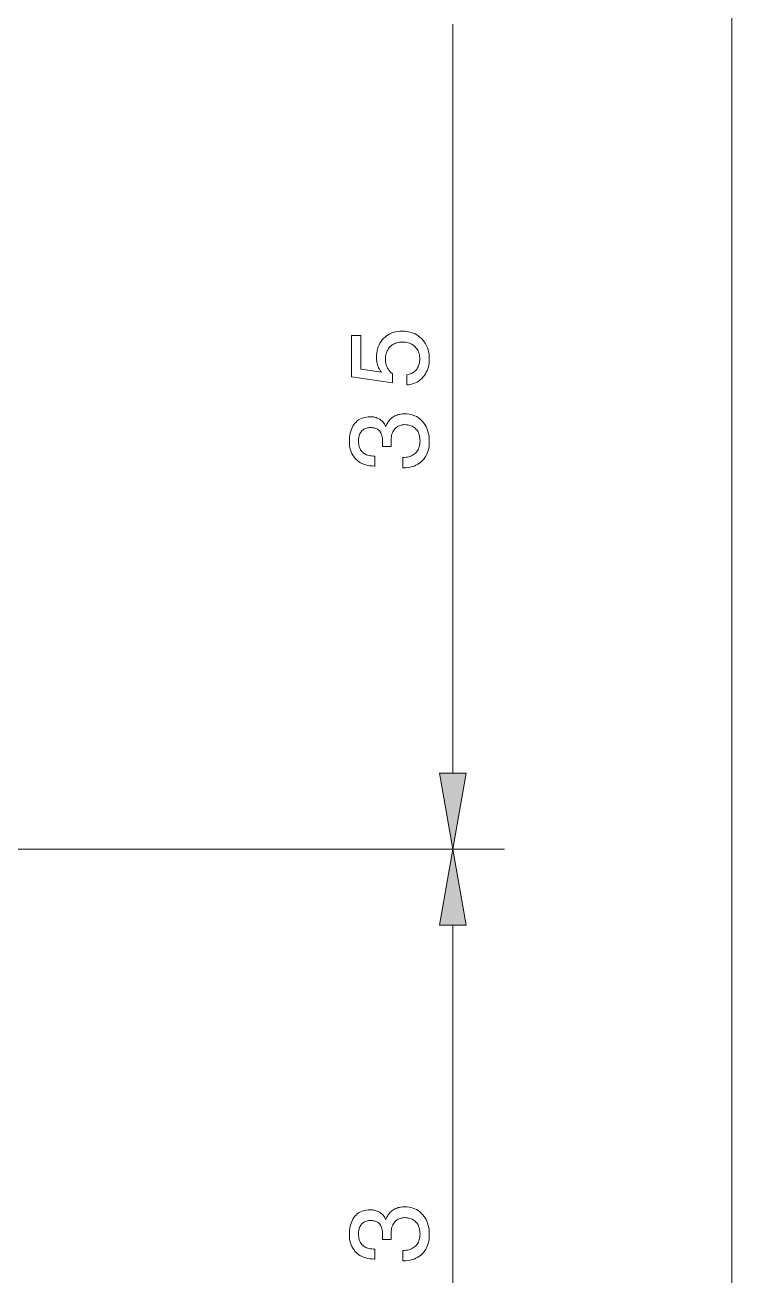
# Model space of a CAD drawing. Extents: x 0 to 297, y 0 to 420.
# Drawn here: x 194.45 to 221.91, y 162.77 to 211.33 of the extents above; entities that cross this region are included whole.
import ezdxf

# ---------------------------------------------------------------- set-up
doc = ezdxf.new("R2010")
doc.units = 0

msp = doc.modelspace()

# ---------------------------------------------------------------- linework, layer by layer
at = {"color": 7, "lineweight": 13}
for p, q in [((221.907, 141.27), (221.907, 344.361)), ((211.066, 182.27), (211.066, 211.361)), ((166.316, 179.315), (213.066, 179.315)), ((166.316, 179.315), (213.066, 179.315)), ((211.066, 149.27), (211.066, 176.361))]:
    msp.add_line(p, q, dxfattribs=at)
for points in [[(209.284, 197.344), (209.284, 197.744), (209.33, 197.753), (209.373, 197.763), (209.415, 197.777), (209.455, 197.793), (209.492, 197.811), (209.528, 197.832), (209.561, 197.855), (209.593, 197.88), (209.622, 197.909), (209.65, 197.939), (209.675, 197.972), (209.697, 198.006), (209.717, 198.043), (209.734, 198.081), (209.748, 198.12), (209.76, 198.162), (209.769, 198.205), (209.776, 198.25), (209.78, 198.297), (209.781, 198.345), (209.779, 198.404), (209.774, 198.461), (209.765, 198.515), (209.752, 198.567), (209.735, 198.617), (209.715, 198.664), (209.691, 198.709), (209.664, 198.752), (209.633, 198.792), (209.598, 198.83), (209.56, 198.865), (209.52, 198.896), (209.477, 198.923), (209.433, 198.947), (209.385, 198.968), (209.336, 198.984), (209.284, 198.997), (209.23, 199.006), (209.174, 199.012), (209.115, 199.013), (209.055, 199.012), (208.998, 199.006), (208.943, 198.997), (208.89, 198.984), (208.841, 198.968), (208.793, 198.948), (208.748, 198.925), (208.706, 198.897), (208.666, 198.867), (208.628, 198.832), (208.594, 198.795), (208.563, 198.755), (208.536, 198.712), (208.512, 198.667), (208.492, 198.62), (208.476, 198.57), (208.463, 198.517), (208.454, 198.462), (208.449, 198.405), (208.447, 198.345), (208.447, 198.31), (208.45, 198.276), (208.453, 198.243), (208.458, 198.21), (208.464, 198.178), (208.472, 198.146), (208.481, 198.115), (208.491, 198.085), (208.503, 198.055), (208.516, 198.026), (208.531, 197.997), (208.547, 197.969), (208.564, 197.942), (208.583, 197.916), (208.603, 197.89), (208.624, 197.866), (208.647, 197.842), (208.671, 197.818), (208.696, 197.796), (208.723, 197.774), (208.723, 197.43), (207.133, 197.666), (207.133, 199.268), (207.488, 199.268), (207.488, 197.955), (208.295, 197.835), (208.276, 197.857), (208.259, 197.879), (208.242, 197.903), (208.226, 197.927), (208.211, 197.952), (208.197, 197.978), (208.184, 198.005), (208.172, 198.032), (208.161, 198.06), (208.151, 198.089), (208.141, 198.118), (208.133, 198.149), (208.125, 198.179), (208.119, 198.21), (208.113, 198.242), (208.109, 198.274), (208.106, 198.307), (208.103, 198.34), (208.102, 198.374), (208.101, 198.408), (208.104, 198.499), (208.112, 198.586), (208.126, 198.669), (208.145, 198.749), (208.17, 198.825), (208.2, 198.897), (208.235, 198.966), (208.276, 199.032), (208.323, 199.093), (208.375, 199.151), (208.432, 199.205), (208.492, 199.253), (208.555, 199.295), (208.622, 199.332), (208.692, 199.363), (208.765, 199.388), (208.842, 199.408), (208.923, 199.422), (209.007, 199.43), (209.094, 199.433), (209.187, 199.43), (209.276, 199.421), (209.361, 199.406), (209.443, 199.385), (209.521, 199.358), (209.596, 199.326), (209.667, 199.287), (209.735, 199.242), (209.799, 199.191), (209.859, 199.135), (209.915, 199.073), (209.965, 199.008), (210.009, 198.939), (210.047, 198.867), (210.079, 198.791), (210.105, 198.712), (210.126, 198.629), (210.141, 198.542), (210.149, 198.452), (210.152, 198.358), (210.15, 198.274), (210.143, 198.194), (210.131, 198.116), (210.114, 198.042), (210.093, 197.97), (210.066, 197.901), (210.035, 197.835), (209.999, 197.772), (209.959, 197.712), (209.913, 197.655), (209.864, 197.601), (209.811, 197.553), (209.756, 197.509), (209.698, 197.471), (209.636, 197.437), (209.572, 197.409), (209.504, 197.385), (209.434, 197.366), (209.36, 197.352)], [(209.126, 194.126), (209.126, 194.525), (209.187, 194.528), (209.246, 194.534), (209.303, 194.543), (209.356, 194.556), (209.406, 194.572), (209.454, 194.591), (209.499, 194.613), (209.541, 194.638), (209.58, 194.667), (209.616, 194.699), (209.649, 194.734), (209.678, 194.771), (209.705, 194.811), (209.727, 194.854), (209.746, 194.9), (209.762, 194.948), (209.774, 194.999), (209.783, 195.053), (209.788, 195.109), (209.79, 195.168), (209.788, 195.226), (209.783, 195.281), (209.776, 195.334), (209.764, 195.384), (209.75, 195.432), (209.733, 195.477), (209.712, 195.52), (209.689, 195.56), (209.662, 195.598), (209.632, 195.633), (209.599, 195.665), (209.564, 195.694), (209.526, 195.719), (209.486, 195.741), (209.444, 195.76), (209.399, 195.775), (209.352, 195.787), (209.303, 195.796), (209.251, 195.801), (209.197, 195.803), (209.148, 195.801), (209.101, 195.796), (209.057, 195.787), (209.014, 195.776), (208.974, 195.761), (208.936, 195.742), (208.9, 195.72), (208.867, 195.695), (208.835, 195.667), (208.806, 195.635), (208.78, 195.6), (208.756, 195.562), (208.735, 195.522), (208.717, 195.479), (208.701, 195.433), (208.688, 195.385), (208.679, 195.334), (208.672, 195.28), (208.667, 195.223), (208.666, 195.164), (208.666, 195.155), (208.666, 195.147), (208.666, 195.138), (208.666, 195.129), (208.667, 195.121), (208.667, 195.112), (208.667, 195.103), (208.667, 195.094), (208.668, 195.084), (208.668, 195.075), (208.669, 195.066), (208.669, 195.055), (208.67, 195.045), (208.67, 195.033), (208.671, 195.021), (208.671, 195.009), (208.672, 194.996), (208.673, 194.982), (208.674, 194.968), (208.674, 194.953), (208.335, 194.953), (208.335, 194.962), (208.336, 194.971), (208.336, 194.98), (208.337, 194.989), (208.337, 194.998), (208.337, 195.007), (208.337, 195.016), (208.338, 195.024), (208.338, 195.033), (208.338, 195.041), (208.338, 195.05), (208.339, 195.058), (208.339, 195.066), (208.339, 195.074), (208.339, 195.082), (208.339, 195.09), (208.339, 195.097), (208.339, 195.105), (208.339, 195.112), (208.339, 195.119), (208.338, 195.176), (208.335, 195.23), (208.329, 195.28), (208.321, 195.328), (208.311, 195.373), (208.298, 195.414), (208.283, 195.453), (208.266, 195.488), (208.246, 195.521), (208.224, 195.551), (208.2, 195.577), (208.174, 195.601), (208.145, 195.622), (208.113, 195.64), (208.079, 195.656), (208.043, 195.668), (208.004, 195.678), (207.963, 195.685), (207.919, 195.689), (207.873, 195.691), (207.829, 195.689), (207.786, 195.685), (207.746, 195.679), (207.708, 195.669), (207.672, 195.657), (207.638, 195.642), (207.606, 195.624), (207.577, 195.604), (207.549, 195.581), (207.523, 195.555), (207.5, 195.526), (207.479, 195.496), (207.461, 195.463), (207.445, 195.427), (207.432, 195.389), (207.421, 195.349), (207.412, 195.306), (207.406, 195.261), (207.402, 195.214), (207.401, 195.164), (207.403, 195.108), (207.408, 195.055), (207.416, 195.004), (207.427, 194.956), (207.442, 194.912), (207.46, 194.869), (207.481, 194.83), (207.505, 194.793), (207.533, 194.76), (207.563, 194.728), (207.597, 194.7), (207.634, 194.675), (207.675, 194.653), (207.718, 194.633), (207.764, 194.617), (207.813, 194.604), (207.865, 194.593), (207.92, 194.586), (207.979, 194.581), (208.04, 194.58), (208.04, 194.196), (208.01, 194.196), (207.924, 194.199), (207.841, 194.206), (207.762, 194.219), (207.687, 194.237), (207.615, 194.26), (207.546, 194.288), (207.481, 194.322), (207.42, 194.36), (207.362, 194.404), (207.308, 194.452), (207.259, 194.505), (207.214, 194.562), (207.175, 194.622), (207.141, 194.686), (207.112, 194.753), (207.089, 194.824), (207.07, 194.898), (207.057, 194.976), (207.05, 195.058), (207.047, 195.143), (207.049, 195.233), (207.055, 195.318), (207.066, 195.4), (207.081, 195.477), (207.1, 195.551), (207.124, 195.62), (207.151, 195.685), (207.183, 195.746), (207.219, 195.803), (207.26, 195.855), (207.304, 195.903), (207.352, 195.946), (207.403, 195.984), (207.457, 196.017), (207.515, 196.045), (207.576, 196.068), (207.641, 196.085), (207.708, 196.098), (207.78, 196.106), (207.854, 196.108), (207.897, 196.107), (207.939, 196.104), (207.979, 196.1), (208.018, 196.093), (208.056, 196.084), (208.092, 196.074), (208.127, 196.061), (208.161, 196.047), (208.194, 196.031), (208.225, 196.012), (208.255, 195.992), (208.284, 195.97), (208.311, 195.947), (208.337, 195.921), (208.361, 195.893), (208.384, 195.864), (208.405, 195.833), (208.424, 195.8), (208.443, 195.765), (208.459, 195.729), (208.478, 195.776), (208.499, 195.821), (208.521, 195.864), (208.546, 195.904), (208.573, 195.942), (208.601, 195.978), (208.632, 196.011), (208.665, 196.042), (208.699, 196.07), (208.736, 196.097), (208.774, 196.12), (208.814, 196.142), (208.856, 196.161), (208.9, 196.177), (208.945, 196.191), (208.992, 196.202), (209.041, 196.211), (209.091, 196.217), (209.143, 196.221), (209.197, 196.222), (209.282, 196.219), (209.363, 196.21), (209.441, 196.196), (209.516, 196.175), (209.587, 196.148), (209.654, 196.116), (209.719, 196.077), (209.78, 196.033), (209.837, 195.983), (209.891, 195.927), (209.941, 195.866), (209.985, 195.801), (210.024, 195.732), (210.058, 195.66), (210.087, 195.583), (210.111, 195.503), (210.129, 195.419), (210.142, 195.331), (210.15, 195.239), (210.152, 195.143), (210.15, 195.052), (210.141, 194.965), (210.128, 194.881), (210.109, 194.802), (210.084, 194.726), (210.054, 194.654), (210.019, 194.585), (209.978, 194.521), (209.932, 194.46), (209.88, 194.403), (209.824, 194.35), (209.764, 194.303), (209.701, 194.262), (209.634, 194.226), (209.563, 194.196), (209.489, 194.171), (209.411, 194.151), (209.329, 194.138), (209.244, 194.129), (209.155, 194.126)], [(210.545, 182.27), (211.066, 179.315), (211.587, 182.27)], [(211.587, 176.361), (211.066, 179.315), (210.545, 176.361)], [(209.126, 163.325), (209.126, 163.723), (209.187, 163.726), (209.246, 163.732), (209.303, 163.741), (209.356, 163.754), (209.406, 163.77), (209.454, 163.789), (209.499, 163.811), (209.541, 163.836), (209.58, 163.865), (209.616, 163.897), (209.649, 163.932), (209.678, 163.969), (209.705, 164.01), (209.727, 164.053), (209.746, 164.098), (209.762, 164.146), (209.774, 164.197), (209.783, 164.251), (209.788, 164.307), (209.79, 164.366), (209.788, 164.424), (209.783, 164.479), (209.776, 164.532), (209.764, 164.582), (209.75, 164.63), (209.733, 164.675), (209.712, 164.718), (209.689, 164.758), (209.662, 164.796), (209.632, 164.831), (209.599, 164.863), (209.564, 164.892), (209.526, 164.918), (209.486, 164.94), (209.444, 164.958), (209.399, 164.974), (209.352, 164.985), (209.303, 164.994), (209.251, 164.999), (209.197, 165.001), (209.148, 164.999), (209.101, 164.994), (209.057, 164.986), (209.014, 164.974), (208.974, 164.959), (208.936, 164.94), (208.9, 164.919), (208.867, 164.893), (208.835, 164.865), (208.806, 164.833), (208.78, 164.798), (208.756, 164.761), (208.735, 164.72), (208.717, 164.677), (208.701, 164.632), (208.688, 164.583), (208.679, 164.532), (208.672, 164.478), (208.667, 164.421), (208.666, 164.362), (208.666, 164.353), (208.666, 164.345), (208.666, 164.336), (208.666, 164.328), (208.667, 164.319), (208.667, 164.31), (208.667, 164.301), (208.667, 164.292), (208.668, 164.283), (208.668, 164.273), (208.669, 164.264), (208.669, 164.254), (208.67, 164.243), (208.67, 164.232), (208.671, 164.22), (208.671, 164.207), (208.672, 164.194), (208.673, 164.18), (208.674, 164.166), (208.674, 164.151), (208.335, 164.151), (208.335, 164.16), (208.336, 164.169), (208.336, 164.179), (208.337, 164.188), (208.337, 164.196), (208.337, 164.205), (208.337, 164.214), (208.338, 164.223), (208.338, 164.231), (208.338, 164.24), (208.338, 164.248), (208.339, 164.256), (208.339, 164.264), (208.339, 164.272), (208.339, 164.28), (208.339, 164.288), (208.339, 164.296), (208.339, 164.303), (208.339, 164.31), (208.339, 164.318), (208.338, 164.374), (208.335, 164.428), (208.329, 164.479), (208.321, 164.526), (208.311, 164.571), (208.298, 164.613), (208.283, 164.651), (208.266, 164.687), (208.246, 164.719), (208.224, 164.749), (208.2, 164.775), (208.174, 164.799), (208.145, 164.82), (208.113, 164.839), (208.079, 164.854), (208.043, 164.867), (208.004, 164.876), (207.963, 164.883), (207.919, 164.888), (207.873, 164.889), (207.829, 164.888), (207.786, 164.884), (207.746, 164.877), (207.708, 164.867), (207.672, 164.855), (207.638, 164.84), (207.606, 164.822), (207.577, 164.802), (207.549, 164.779), (207.523, 164.753), (207.5, 164.725), (207.479, 164.694), (207.461, 164.661), (207.445, 164.625), (207.432, 164.587), (207.421, 164.547), (207.412, 164.504), (207.406, 164.459), (207.402, 164.412), (207.401, 164.362), (207.403, 164.306), (207.408, 164.253), (207.416, 164.202), (207.427, 164.155), (207.442, 164.11), (207.46, 164.068), (207.481, 164.028), (207.505, 163.992), (207.533, 163.958), (207.563, 163.927), (207.597, 163.898), (207.634, 163.873), (207.675, 163.851), (207.718, 163.831), (207.764, 163.815), (207.813, 163.802), (207.865, 163.791), (207.92, 163.784), (207.979, 163.779), (208.04, 163.778), (208.04, 163.394), (208.01, 163.394), (207.924, 163.397), (207.841, 163.404), (207.762, 163.417), (207.687, 163.435), (207.615, 163.458), (207.546, 163.486), (207.481, 163.52), (207.42, 163.558), (207.362, 163.602), (207.308, 163.65), (207.259, 163.703), (207.214, 163.76), (207.175, 163.82), (207.141, 163.884), (207.112, 163.951), (207.089, 164.022), (207.07, 164.096), (207.057, 164.174), (207.05, 164.256), (207.047, 164.341), (207.049, 164.431), (207.055, 164.516), (207.066, 164.598), (207.081, 164.675), (207.1, 164.749), (207.124, 164.818), (207.151, 164.883), (207.183, 164.944), (207.219, 165.001), (207.26, 165.053), (207.304, 165.101), (207.352, 165.144), (207.403, 165.182), (207.457, 165.215), (207.515, 165.243), (207.576, 165.266), (207.641, 165.284), (207.708, 165.296), (207.78, 165.304), (207.854, 165.306), (207.897, 165.305), (207.939, 165.303), (207.979, 165.298), (208.018, 165.291), (208.056, 165.282), (208.092, 165.272), (208.127, 165.259), (208.161, 165.245), (208.194, 165.229), (208.225, 165.21), (208.255, 165.19), (208.284, 165.168), (208.311, 165.145), (208.337, 165.119), (208.361, 165.092), (208.384, 165.062), (208.405, 165.031), (208.424, 164.998), (208.443, 164.964), (208.459, 164.927), (208.478, 164.974), (208.499, 165.019), (208.521, 165.062), (208.546, 165.102), (208.573, 165.14), (208.601, 165.176), (208.632, 165.209), (208.665, 165.24), (208.699, 165.269), (208.736, 165.295), (208.774, 165.319), (208.814, 165.34), (208.856, 165.359), (208.9, 165.375), (208.945, 165.389), (208.992, 165.4), (209.041, 165.409), (209.091, 165.415), (209.143, 165.419), (209.197, 165.42), (209.282, 165.417), (209.363, 165.408), (209.441, 165.394), (209.516, 165.373), (209.587, 165.346), (209.654, 165.314), (209.719, 165.276), (209.78, 165.231), (209.837, 165.181), (209.891, 165.125), (209.941, 165.064), (209.985, 164.999), (210.024, 164.931), (210.058, 164.858), (210.087, 164.781), (210.111, 164.701), (210.129, 164.617), (210.142, 164.529), (210.15, 164.437), (210.152, 164.341), (210.15, 164.25), (210.141, 164.163), (210.128, 164.079), (210.109, 164), (210.084, 163.924), (210.054, 163.852), (210.019, 163.783), (209.978, 163.719), (209.932, 163.658), (209.88, 163.601), (209.824, 163.548), (209.764, 163.501), (209.701, 163.46), (209.634, 163.424), (209.563, 163.394), (209.489, 163.369), (209.411, 163.35), (209.329, 163.336), (209.244, 163.327), (209.155, 163.325)]]:
    msp.add_lwpolyline(points, close=True, dxfattribs=at)
for points in [[(210.545, 182.27), (211.066, 179.315), (210.545, 182.27), (211.587, 182.27)], [(211.587, 176.361), (211.066, 179.315), (211.587, 176.361), (210.545, 176.361)]]:
    msp.add_solid(points, dxfattribs=at)

doc.saveas('drawing.dxf')
